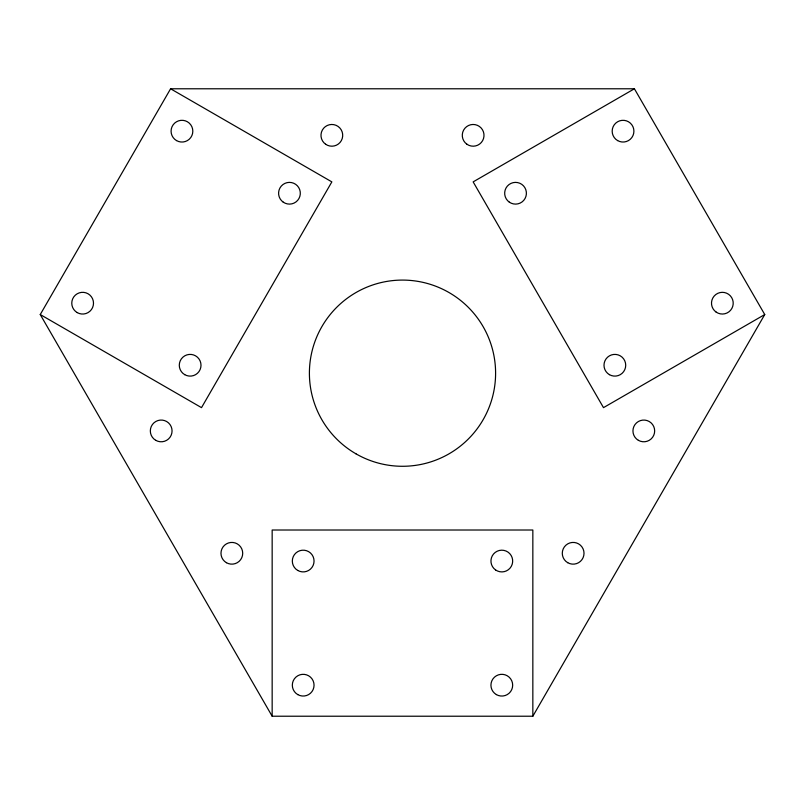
<?xml version="1.0" encoding="UTF-8"?>
<svg xmlns="http://www.w3.org/2000/svg" width="805" height="805" viewBox="0 0 805 805"><rect width="100%" height="100%" fill="white"/><g stroke="black" fill="none" stroke-linecap="round" stroke-linejoin="round"><path stroke-width="1.21" d="M40.25 314.544L170.59 88.781L634.41 88.781L764.75 314.544L532.84 716.219L272.16 716.219L40.25 314.544L201.512 407.642L331.851 181.88L170.59 88.781M634.41 88.781L473.149 181.88L603.488 407.642L764.75 314.544M532.84 716.219L532.84 530.012L272.16 530.012L272.16 716.219M495.578 569.94A10.857 10.857 0 0 0 512.634 561.991A10.857 10.857 0 0 0 497.218 551.204A10.857 10.857 0 0 0 495.578 569.94M297.759 694.594A10.857 10.857 0 0 0 314.051 685.186A10.857 10.857 0 0 0 297.759 675.777A10.857 10.857 0 0 0 297.759 694.594M297.759 570.453A10.857 10.857 0 0 0 314.051 561.045A10.857 10.857 0 0 0 297.759 551.636A10.857 10.857 0 0 0 297.759 570.453M496.373 694.594A10.857 10.857 0 0 0 512.674 685.186A10.857 10.857 0 0 0 496.373 675.777A10.857 10.857 0 0 0 496.373 694.594M509.313 202.146A10.857 10.857 0 0 0 526.359 194.186A10.857 10.857 0 0 0 510.954 183.399A10.857 10.857 0 0 0 509.313 202.146M617.616 140.583A10.857 10.857 0 0 0 633.907 131.175A10.857 10.857 0 0 0 617.616 121.766A10.857 10.857 0 0 0 617.616 140.583M716.128 312.078A10.857 10.857 0 0 0 733.174 304.129A10.857 10.857 0 0 0 717.768 293.342A10.857 10.857 0 0 0 716.128 312.078M609.425 374.657A10.857 10.857 0 0 0 625.716 365.249A10.857 10.857 0 0 0 609.425 355.85A10.857 10.857 0 0 0 609.425 374.657M176.516 140.583A10.857 10.857 0 0 0 192.818 131.175A10.857 10.857 0 0 0 176.516 121.766A10.857 10.857 0 0 0 176.516 140.583M77.21 312.592A10.857 10.857 0 0 0 93.501 303.183A10.857 10.857 0 0 0 77.21 293.775A10.857 10.857 0 0 0 77.21 312.592M184.717 374.657A10.857 10.857 0 0 0 201.008 365.249A10.857 10.857 0 0 0 184.717 355.85A10.857 10.857 0 0 0 184.717 374.657M283.229 202.146A10.857 10.857 0 0 0 300.275 194.186A10.857 10.857 0 0 0 284.869 183.399A10.857 10.857 0 0 0 283.229 202.146M325.623 144.236A10.857 10.857 0 0 0 342.668 136.276A10.857 10.857 0 0 0 327.263 125.489A10.857 10.857 0 0 0 325.623 144.236M355.951 453.809A93.098 93.098 0 0 0 495.598 373.178A93.098 93.098 0 0 0 355.951 292.557A93.098 93.098 0 0 0 355.951 453.809M226.416 562.695A10.857 10.857 0 0 0 242.708 553.287A10.857 10.857 0 0 0 226.416 543.878A10.857 10.857 0 0 0 226.416 562.695M155.757 440.325A10.857 10.857 0 0 0 172.059 430.917A10.857 10.857 0 0 0 155.757 421.518A10.857 10.857 0 0 0 155.757 440.325M466.92 144.236A10.857 10.857 0 0 0 483.966 136.276A10.857 10.857 0 0 0 468.56 125.489A10.857 10.857 0 0 0 466.92 144.236M567.726 562.695A10.857 10.857 0 0 0 584.017 553.287A10.857 10.857 0 0 0 567.726 543.878A10.857 10.857 0 0 0 567.726 562.695M638.375 440.325A10.857 10.857 0 0 0 654.666 430.917A10.857 10.857 0 0 0 638.375 421.518A10.857 10.857 0 0 0 638.375 440.325"/></g></svg>
